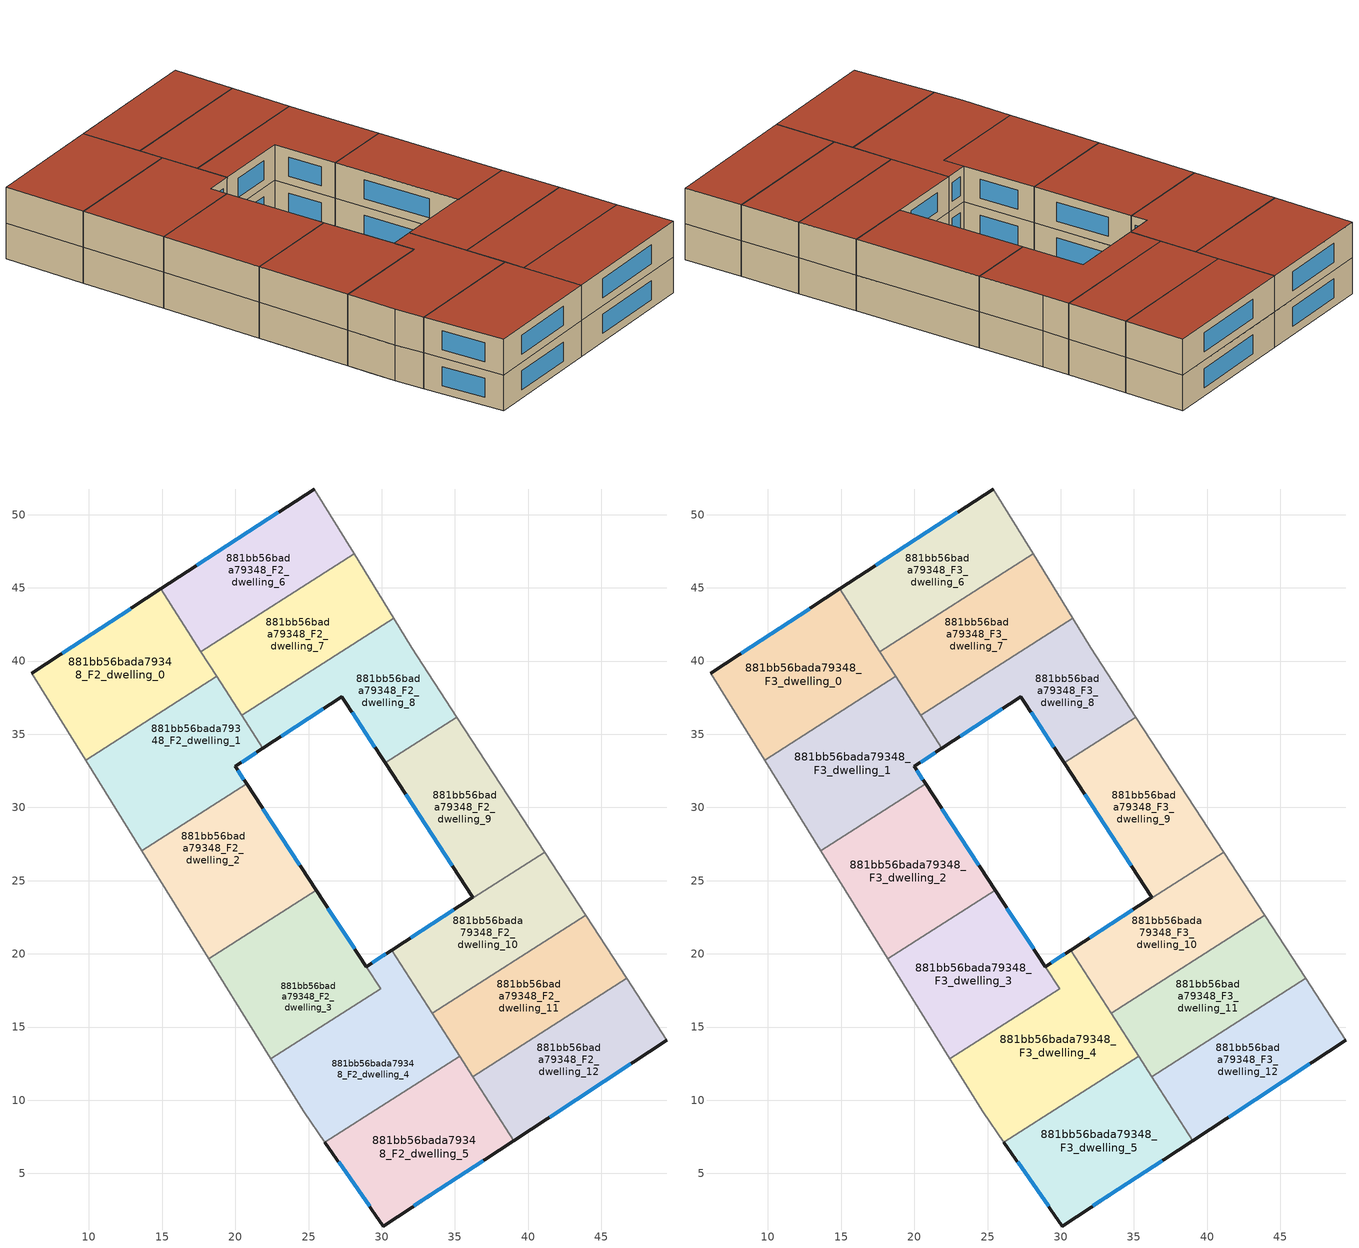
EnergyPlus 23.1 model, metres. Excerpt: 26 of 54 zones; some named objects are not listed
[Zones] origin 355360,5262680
881bb56bada79348_F2_dwelling_0
 floor to 881bb56bada79348_F1_dwelling_0 (EU_floor_Construction): 14.92,44.93 18.2,39.8 9.25,34.08 6.09,39.18 z6
 floor to 881bb56bada79348_F1_dwelling_1 (EU_floor_Construction): 18.2,39.8 18.74,38.95 9.78,33.23 9.25,34.08 z6
 wall outside (EU_wall_Construction): 14.92,44.93 6.09,39.18 z6:9
 wall to 881bb56bada79348_F2_dwelling_1 (EU_wall_Construction): 9.78,33.23 18.74,38.95 z6:9
 wall adiabatic (EU_wall_Construction): 6.09,39.18 9.78,33.23 z6:9
 wall to 881bb56bada79348_F2_dwelling_6 (EU_wall_Construction): 17.65,40.65 14.92,44.93 z6:9
 wall to 881bb56bada79348_F2_dwelling_7 (EU_wall_Construction): 18.74,38.95 17.65,40.65 z6:9
 window (EU_Window_Construction): 12.85,43.58 8.16,40.53 z6.7:8.3
881bb56bada79348_F2_dwelling_1
 floor to 881bb56bada79348_F1_dwelling_1 (EU_floor_Construction): 18.74,38.95 21.88,34.04 19.99,32.81 19.52,33.53 12.41,28.99 9.78,33.23 z6
 floor to 881bb56bada79348_F1_dwelling_2 (EU_floor_Construction): 19.52,33.53 20.77,31.61 13.62,27.04 12.41,28.99 z6
 wall outside (EU_wall_Construction): 20.77,31.61 19.99,32.81 21.88,34.04 z6:9
 wall to 881bb56bada79348_F2_dwelling_2 (EU_wall_Construction): 13.62,27.04 20.77,31.61 z6:9
 wall adiabatic (EU_wall_Construction): 9.78,33.23 13.62,27.04 z6:9
 wall to 881bb56bada79348_F2_dwelling_7 (EU_wall_Construction): 20.43,36.3 18.74,38.95 z6:9
 wall to 881bb56bada79348_F2_dwelling_8 (EU_wall_Construction): 21.88,34.04 20.43,36.3 z6:9
 window (EU_Window_Construction): 20.43,33.1 21.43,33.75 / 20.59,31.89 20.17,32.53 z6.7:8.3
881bb56bada79348_F2_dwelling_10
 floor to 881bb56bada79348_F1_dwelling_11 (EU_floor_Construction): 41.12,26.94 43.93,22.63 33.45,15.93 30.68,20.26 36.23,23.88 36.26,23.83 z6
 wall outside (EU_wall_Construction): 36.23,23.88 30.68,20.26 z6:9
 wall to 881bb56bada79348_F2_dwelling_11 (EU_wall_Construction): 33.45,15.93 43.93,22.63 z6:9
 wall to 881bb56bada79348_F2_dwelling_9 (EU_wall_Construction): 41.12,26.94 36.26,23.83 36.23,23.87 z6:9
 wall adiabatic (EU_wall_Construction): 43.93,22.63 41.12,26.94 z6:9
 wall to 881bb56bada79348_F2_dwelling_4 (EU_wall_Construction): 30.68,20.26 33.45,15.93 z6:9
 window (EU_Window_Construction): 34.93,23.03 31.99,21.11 z6.7:8.3
881bb56bada79348_F2_dwelling_11
 floor to 881bb56bada79348_F1_dwelling_12 (EU_floor_Construction): 43.93,22.63 46.72,18.33 36.22,11.61 33.45,15.93 z6
 wall to 881bb56bada79348_F2_dwelling_12 (EU_wall_Construction): 36.22,11.61 46.72,18.33 z6:9
 wall adiabatic (EU_wall_Construction): 46.72,18.33 43.93,22.63 z6:9
 wall to 881bb56bada79348_F2_dwelling_5 (EU_wall_Construction): 35.32,13.02 36.22,11.61 z6:9
 wall to 881bb56bada79348_F2_dwelling_4 (EU_wall_Construction): 33.45,15.93 35.32,13.02 z6:9
881bb56bada79348_F2_dwelling_12
 floor to 881bb56bada79348_F1_dwelling_13 (EU_floor_Construction): 46.72,18.33 49.47,14.1 39.01,7.24 36.22,11.61 z6
 wall outside (EU_wall_Construction): 39.01,7.24 49.47,14.1 z6:9
 wall adiabatic (EU_wall_Construction): 49.47,14.1 46.72,18.33 z6:9
 wall to 881bb56bada79348_F2_dwelling_5 (EU_wall_Construction): 36.22,11.61 39.01,7.24 z6:9
 window (EU_Window_Construction): 41.47,8.85 47.01,12.49 z6.7:8.3
881bb56bada79348_F2_dwelling_2
 floor to 881bb56bada79348_F1_dwelling_2 (EU_floor_Construction): 20.77,31.61 23.5,27.45 16.24,22.81 13.62,27.04 z6
 floor to 881bb56bada79348_F1_dwelling_3 (EU_floor_Construction): 23.5,27.45 25.52,24.36 18.19,19.67 16.24,22.81 z6
 wall outside (EU_wall_Construction): 25.52,24.36 20.77,31.61 z6:9
 wall to 881bb56bada79348_F2_dwelling_3 (EU_wall_Construction): 18.19,19.67 25.52,24.36 z6:9
 wall adiabatic (EU_wall_Construction): 13.62,27.04 18.19,19.67 z6:9
 window (EU_Window_Construction): 24.41,26.06 21.89,29.91 z6.7:8.3
881bb56bada79348_F2_dwelling_3
 floor to 881bb56bada79348_F1_dwelling_3 (EU_floor_Construction): 25.52,24.36 27.52,21.3 20.11,16.57 18.19,19.67 z6
 floor to 881bb56bada79348_F1_dwelling_4 (EU_floor_Construction): 27.52,21.3 29.93,17.63 22.43,12.83 20.11,16.57 z6
 wall outside (EU_wall_Construction): 28.95,19.13 25.52,24.36 z6:9
 wall adiabatic (EU_wall_Construction): 18.19,19.67 22.43,12.83 z6:9
 wall to 881bb56bada79348_F2_dwelling_4 (EU_wall_Construction): 22.43,12.83 29.93,17.63 28.95,19.13 z6:9
 window (EU_Window_Construction): 28.14,20.36 26.33,23.13 z6.7:8.3
881bb56bada79348_F2_dwelling_4
 floor to 881bb56bada79348_F1_dwelling_4 (EU_floor_Construction): 30.68,20.26 32.71,17.1 23.45,11.19 22.43,12.83 29.93,17.63 28.95,19.13 z6
 floor to 881bb56bada79348_F1_dwelling_5 (EU_floor_Construction): 32.71,17.1 35.32,13.02 26.12,7.14 24.69,9.18 23.45,11.19 z6
 wall outside (EU_wall_Construction): 30.68,20.26 28.95,19.13 z6:9
 wall to 881bb56bada79348_F2_dwelling_5 (EU_wall_Construction): 26.12,7.14 35.32,13.02 z6:9
 wall adiabatic (EU_wall_Construction): 22.43,12.83 24.69,9.18 26.12,7.14 z6:9
 window (EU_Window_Construction): 30.28,20 29.36,19.39 z6.7:8.3
881bb56bada79348_F2_dwelling_5
 floor to 881bb56bada79348_F1_dwelling_6 (EU_floor_Construction): 35.84,12.19 39.01,7.24 30.11,1.41 26.68,6.33 z6
 floor to 881bb56bada79348_F1_dwelling_5 (EU_floor_Construction): 35.32,13.02 35.84,12.19 26.68,6.33 26.12,7.14 z6
 wall outside (EU_wall_Construction): 26.12,7.14 30.11,1.41 39.01,7.24 z6:9
 window (EU_Window_Construction): 32.2,2.78 36.92,5.87 / 27.06,5.79 29.18,2.75 z6.7:8.3
881bb56bada79348_F2_dwelling_6
 floor to 881bb56bada79348_F1_dwelling_7 (EU_floor_Construction): 25.4,51.75 28.11,47.34 17.65,40.65 14.92,44.93 z6
 wall outside (EU_wall_Construction): 25.4,51.75 14.92,44.93 z6:9
 wall to 881bb56bada79348_F2_dwelling_7 (EU_wall_Construction): 17.65,40.65 28.11,47.34 z6:9
 wall adiabatic (EU_wall_Construction): 28.11,47.34 25.4,51.75 z6:9
 window (EU_Window_Construction): 22.94,50.15 17.38,46.53 z6.7:8.3
881bb56bada79348_F2_dwelling_7
 floor to 881bb56bada79348_F1_dwelling_8 (EU_floor_Construction): 28.11,47.34 30.81,42.93 20.43,36.3 17.65,40.65 z6
 wall to 881bb56bada79348_F2_dwelling_8 (EU_wall_Construction): 20.43,36.3 30.81,42.93 z6:9
 wall adiabatic (EU_wall_Construction): 30.81,42.93 28.11,47.34 z6:9
881bb56bada79348_F2_dwelling_8
 floor to 881bb56bada79348_F1_dwelling_9 (EU_floor_Construction): 32.05,40.9 35.13,36.17 30.23,33.04 27.28,37.55 21.88,34.04 20.43,36.3 30.81,42.93 z6
 wall outside (EU_wall_Construction): 21.88,34.04 27.28,37.55 30.23,33.04 z6:9
 wall adiabatic (EU_wall_Construction): 35.13,36.17 32.05,40.9 30.81,42.93 z6:9
 wall to 881bb56bada79348_F2_dwelling_9 (EU_wall_Construction): 30.23,33.04 35.13,36.17 z6:9
 window (EU_Window_Construction): 27.97,36.49 29.54,34.1 / 23.15,34.86 26.01,36.73 z6.7:8.3
881bb56bada79348_F2_dwelling_9
 floor to 881bb56bada79348_F1_dwelling_10 (EU_floor_Construction): 35.13,36.17 41.12,26.94 36.26,23.83 36.23,23.88 30.23,33.04 z6
 wall outside (EU_wall_Construction): 30.23,33.04 36.23,23.88 z6:9
 wall adiabatic (EU_wall_Construction): 41.12,26.94 35.13,36.17 z6:9
 window (EU_Window_Construction): 31.64,30.89 34.82,26.03 z6.7:8.3
881bb56bada79348_F3_dwelling_0
 floor to 881bb56bada79348_F2_dwelling_0 (EU_floor_Construction): 14.92,44.93 18.74,38.95 9.78,33.23 6.09,39.18 z9
 wall outside (EU_wall_Construction): 14.92,44.93 6.09,39.18 z9:12
 wall to 881bb56bada79348_F3_dwelling_1 (EU_wall_Construction): 9.78,33.23 18.74,38.95 z9:12
 wall adiabatic (EU_wall_Construction): 6.09,39.18 9.78,33.23 z9:12
 wall to 881bb56bada79348_F3_dwelling_6 (EU_wall_Construction): 17.65,40.65 14.92,44.93 z9:12
 wall to 881bb56bada79348_F3_dwelling_7 (EU_wall_Construction): 18.74,38.95 17.65,40.65 z9:12
 window (EU_Window_Construction): 12.85,43.58 8.16,40.53 z9.7:11.3
 roof outside (EU_roof_Construction): 18.74,38.95 14.92,44.93 6.09,39.18 9.78,33.23 z12
881bb56bada79348_F3_dwelling_1
 floor to 881bb56bada79348_F2_dwelling_1 (EU_floor_Construction): 18.74,38.95 21.88,34.04 19.99,32.81 20.77,31.61 13.62,27.04 9.78,33.23 z9
 wall outside (EU_wall_Construction): 20.77,31.61 19.99,32.81 21.88,34.04 z9:12
 wall to 881bb56bada79348_F3_dwelling_2 (EU_wall_Construction): 13.62,27.04 20.77,31.61 z9:12
 wall adiabatic (EU_wall_Construction): 9.78,33.23 13.62,27.04 z9:12
 wall to 881bb56bada79348_F3_dwelling_7 (EU_wall_Construction): 20.43,36.3 18.74,38.95 z9:12
 wall to 881bb56bada79348_F3_dwelling_8 (EU_wall_Construction): 21.88,34.04 20.43,36.3 z9:12
 window (EU_Window_Construction): 20.43,33.1 21.43,33.75 / 20.59,31.89 20.17,32.53 z9.7:11.3
 roof outside (EU_roof_Construction): 20.77,31.61 19.99,32.81 21.88,34.04 18.74,38.95 9.78,33.23 13.62,27.04 z12
881bb56bada79348_F3_dwelling_10
 floor to 881bb56bada79348_F2_dwelling_10 (EU_floor_Construction): 41.12,26.94 43.93,22.63 33.45,15.93 30.68,20.26 36.23,23.88 36.26,23.83 z9
 wall outside (EU_wall_Construction): 36.23,23.88 30.68,20.26 z9:12
 wall to 881bb56bada79348_F3_dwelling_11 (EU_wall_Construction): 33.45,15.93 43.93,22.63 z9:12
 wall to 881bb56bada79348_F3_dwelling_9 (EU_wall_Construction): 41.12,26.94 36.26,23.83 36.23,23.87 z9:12
 wall adiabatic (EU_wall_Construction): 43.93,22.63 41.12,26.94 z9:12
 wall to 881bb56bada79348_F3_dwelling_4 (EU_wall_Construction): 30.68,20.26 33.45,15.93 z9:12
 window (EU_Window_Construction): 34.93,23.03 31.99,21.11 z9.7:11.3
 roof outside (EU_roof_Construction): 43.93,22.63 41.12,26.94 36.26,23.83 36.23,23.88 30.68,20.26 33.45,15.93 z12
881bb56bada79348_F3_dwelling_11
 floor to 881bb56bada79348_F2_dwelling_11 (EU_floor_Construction): 43.93,22.63 46.72,18.33 36.22,11.61 33.45,15.93 z9
 wall to 881bb56bada79348_F3_dwelling_12 (EU_wall_Construction): 36.22,11.61 46.72,18.33 z9:12
 wall adiabatic (EU_wall_Construction): 46.72,18.33 43.93,22.63 z9:12
 wall to 881bb56bada79348_F3_dwelling_5 (EU_wall_Construction): 35.32,13.02 36.22,11.61 z9:12
 wall to 881bb56bada79348_F3_dwelling_4 (EU_wall_Construction): 33.45,15.93 35.32,13.02 z9:12
 roof outside (EU_roof_Construction): 46.72,18.33 43.93,22.63 33.45,15.93 36.22,11.61 z12
881bb56bada79348_F3_dwelling_12
 floor to 881bb56bada79348_F2_dwelling_12 (EU_floor_Construction): 46.72,18.33 49.47,14.1 39.01,7.24 36.22,11.61 z9
 wall outside (EU_wall_Construction): 39.01,7.24 49.47,14.1 z9:12
 wall adiabatic (EU_wall_Construction): 49.47,14.1 46.72,18.33 z9:12
 wall to 881bb56bada79348_F3_dwelling_5 (EU_wall_Construction): 36.22,11.61 39.01,7.24 z9:12
 window (EU_Window_Construction): 41.47,8.85 47.01,12.49 z9.7:11.3
 roof outside (EU_roof_Construction): 49.47,14.1 46.72,18.33 36.22,11.61 39.01,7.24 z12
881bb56bada79348_F3_dwelling_2
 floor to 881bb56bada79348_F2_dwelling_2 (EU_floor_Construction): 20.77,31.61 25.52,24.36 18.19,19.67 13.62,27.04 z9
 wall outside (EU_wall_Construction): 25.52,24.36 20.77,31.61 z9:12
 wall to 881bb56bada79348_F3_dwelling_3 (EU_wall_Construction): 18.19,19.67 25.52,24.36 z9:12
 wall adiabatic (EU_wall_Construction): 13.62,27.04 18.19,19.67 z9:12
 window (EU_Window_Construction): 24.41,26.06 21.89,29.91 z9.7:11.3
 roof outside (EU_roof_Construction): 25.52,24.36 20.77,31.61 13.62,27.04 18.19,19.67 z12
881bb56bada79348_F3_dwelling_3
 floor to 881bb56bada79348_F2_dwelling_3 (EU_floor_Construction): 25.52,24.36 29.93,17.63 22.43,12.83 18.19,19.67 z9
 wall outside (EU_wall_Construction): 28.95,19.13 25.52,24.36 z9:12
 wall adiabatic (EU_wall_Construction): 18.19,19.67 22.43,12.83 z9:12
 wall to 881bb56bada79348_F3_dwelling_4 (EU_wall_Construction): 22.43,12.83 29.93,17.63 28.95,19.13 z9:12
 window (EU_Window_Construction): 28.14,20.36 26.33,23.13 z9.7:11.3
 roof outside (EU_roof_Construction): 29.93,17.63 25.52,24.36 18.19,19.67 22.43,12.83 z12
881bb56bada79348_F3_dwelling_4
 floor to 881bb56bada79348_F2_dwelling_4 (EU_floor_Construction): 30.68,20.26 35.32,13.02 26.12,7.14 24.69,9.18 22.43,12.83 29.93,17.63 28.95,19.13 z9
 wall outside (EU_wall_Construction): 30.68,20.26 28.95,19.13 z9:12
 wall to 881bb56bada79348_F3_dwelling_5 (EU_wall_Construction): 26.12,7.14 35.32,13.02 z9:12
 wall adiabatic (EU_wall_Construction): 22.43,12.83 24.69,9.18 26.12,7.14 z9:12
 window (EU_Window_Construction): 30.28,20 29.36,19.39 z9.7:11.3
 roof outside (EU_roof_Construction): 35.32,13.02 30.68,20.26 28.95,19.13 29.93,17.63 22.43,12.83 24.69,9.18 26.12,7.14 z12
881bb56bada79348_F3_dwelling_5
 floor to 881bb56bada79348_F2_dwelling_5 (EU_floor_Construction): 35.32,13.02 39.01,7.24 30.11,1.41 26.12,7.14 z9
 wall outside (EU_wall_Construction): 26.12,7.14 30.11,1.41 39.01,7.24 z9:12
 window (EU_Window_Construction): 32.2,2.78 36.92,5.87 / 27.06,5.79 29.18,2.75 z9.7:11.3
 roof outside (EU_roof_Construction): 39.01,7.24 35.32,13.02 26.12,7.14 30.11,1.41 z12
881bb56bada79348_F3_dwelling_6
 floor to 881bb56bada79348_F2_dwelling_6 (EU_floor_Construction): 25.4,51.75 28.11,47.34 17.65,40.65 14.92,44.93 z9
 wall outside (EU_wall_Construction): 25.4,51.75 14.92,44.93 z9:12
 wall to 881bb56bada79348_F3_dwelling_7 (EU_wall_Construction): 17.65,40.65 28.11,47.34 z9:12
 wall adiabatic (EU_wall_Construction): 28.11,47.34 25.4,51.75 z9:12
 window (EU_Window_Construction): 22.94,50.15 17.38,46.53 z9.7:11.3
 roof outside (EU_roof_Construction): 28.11,47.34 25.4,51.75 14.92,44.93 17.65,40.65 z12
881bb56bada79348_F3_dwelling_7
 floor to 881bb56bada79348_F2_dwelling_7 (EU_floor_Construction): 28.11,47.34 30.81,42.93 20.43,36.3 17.65,40.65 z9
 wall to 881bb56bada79348_F3_dwelling_8 (EU_wall_Construction): 20.43,36.3 30.81,42.93 z9:12
 wall adiabatic (EU_wall_Construction): 30.81,42.93 28.11,47.34 z9:12
 roof outside (EU_roof_Construction): 30.81,42.93 28.11,47.34 17.65,40.65 20.43,36.3 z12
881bb56bada79348_F3_dwelling_8
 floor to 881bb56bada79348_F2_dwelling_8 (EU_floor_Construction): 32.05,40.9 35.13,36.17 30.23,33.04 27.28,37.55 21.88,34.04 20.43,36.3 30.81,42.93 z9
 wall outside (EU_wall_Construction): 21.88,34.04 27.28,37.55 30.23,33.04 z9:12
 wall adiabatic (EU_wall_Construction): 35.13,36.17 32.05,40.9 30.81,42.93 z9:12
 wall to 881bb56bada79348_F3_dwelling_9 (EU_wall_Construction): 30.23,33.04 35.13,36.17 z9:12
 window (EU_Window_Construction): 27.97,36.49 29.54,34.1 / 23.15,34.86 26.01,36.73 z9.7:11.3
 roof outside (EU_roof_Construction): 35.13,36.17 32.05,40.9 30.81,42.93 20.43,36.3 21.88,34.04 27.28,37.55 30.23,33.04 z12
881bb56bada79348_F3_dwelling_9
 floor to 881bb56bada79348_F2_dwelling_9 (EU_floor_Construction): 35.13,36.17 41.12,26.94 36.26,23.83 36.23,23.88 30.23,33.04 z9
 wall outside (EU_wall_Construction): 30.23,33.04 36.23,23.88 z9:12
 wall adiabatic (EU_wall_Construction): 41.12,26.94 35.13,36.17 z9:12
 window (EU_Window_Construction): 31.64,30.89 34.82,26.03 z9.7:11.3
 roof outside (EU_roof_Construction): 41.12,26.94 35.13,36.17 30.23,33.04 36.23,23.88 36.26,23.83 z12
[Building]
EU S2 Campaign: North Axis=0; Terrain=City; Solar Distribution=FullExterior
[Site:Location]
Budapest.Ferenc.Liszt.Intl.AP: Latitude=47.437; Longitude=19.256; Time Zone=1; Elevation=185
[SizingPeriod:WeatherFileDays]
AnnualSizingPeriod: Begin Month=1; Begin Day of Month=1; End Month=12; End Day of Month=31; Day of Week for Start Day=Monday; Use Weather File Daylight Saving Period=No; Use Weather File Rain and Snow Indicators=No
[MATERIAL]
EU_InternalMass_Material: Roughness=MediumRough; Thickness=0.1; Conductivity=1; Density=1800; Specific Heat=900; Thermal Absorptance=0.9; Solar Absorptance=0.7; Visible Absorptance=0.7
[MATERIAL:NOMASS] Roughness=MediumRough; Thermal Absorptance=0.9; Solar Absorptance=0.7; Visible Absorptance=0.7
Name | Thermal Resistance
EU_wall_NoMass | 0.832559
EU_roof_NoMass | 1.39638
EU_floor_NoMass | 0.872794
[WINDOWMATERIAL:SIMPLEGLAZINGSYSTEM]
EU_Window_SimpleGlazing: UFactor=2.79869; Solar Heat Gain Coefficient=0.75; Visible Transmittance=0.75
[CONSTRUCTION]
EU_wall_Construction: EU_wall_NoMass
EU_roof_Construction: EU_roof_NoMass
EU_floor_Construction: EU_floor_NoMass
EU_Window_Construction: EU_Window_SimpleGlazing
EU_InternalMass_Construction: EU_InternalMass_Material
[ZONE] Type=1; Multiplier=1; Ceiling Height=autocalculate; Floor Area=autocalculate; Part of Total Floor Area=Yes
Name | Volume
881bb56bada79348_F2_dwelling_0; 881bb56bada79348_F3_dwelling_0 | 223.593
881bb56bada79348_F2_dwelling_1; 881bb56bada79348_F3_dwelling_1 | 223.612
881bb56bada79348_F2_dwelling_10; 881bb56bada79348_F3_dwelling_10 | 192.069
881bb56bada79348_F2_dwelling_11; 881bb56bada79348_F3_dwelling_11 | 191.651
881bb56bada79348_F2_dwelling_12; 881bb56bada79348_F3_dwelling_12 | 191.644
881bb56bada79348_F2_dwelling_2; 881bb56bada79348_F3_dwelling_2 | 223.601
881bb56bada79348_F2_dwelling_3; 881bb56bada79348_F3_dwelling_3 | 212.444
881bb56bada79348_F2_dwelling_4; 881bb56bada79348_F3_dwelling_4 | 234.736
881bb56bada79348_F2_dwelling_5; 881bb56bada79348_F3_dwelling_5 | 223.626
881bb56bada79348_F2_dwelling_6; 881bb56bada79348_F3_dwelling_6 | 191.673
881bb56bada79348_F2_dwelling_7; 881bb56bada79348_F3_dwelling_7 | 191.653
881bb56bada79348_F2_dwelling_8; 881bb56bada79348_F3_dwelling_8 | 191.665
881bb56bada79348_F2_dwelling_9; 881bb56bada79348_F3_dwelling_9 | 191.251
[INTERNALMASS] Construction=EU_InternalMass_Construction
Name | Zone or ZoneList | Surface Area
881bb56bada79348_F2_dwelling_0_EU_InternalMass | 881bb56bada79348_F2_dwelling_0 | 74.531
881bb56bada79348_F2_dwelling_1_EU_InternalMass | 881bb56bada79348_F2_dwelling_1 | 74.5372
881bb56bada79348_F2_dwelling_2_EU_InternalMass | 881bb56bada79348_F2_dwelling_2 | 74.534
881bb56bada79348_F2_dwelling_3_EU_InternalMass | 881bb56bada79348_F2_dwelling_3 | 70.8154
881bb56bada79348_F2_dwelling_4_EU_InternalMass | 881bb56bada79348_F2_dwelling_4 | 78.2462
881bb56bada79348_F2_dwelling_5_EU_InternalMass | 881bb56bada79348_F2_dwelling_5 | 74.5419
881bb56bada79348_F2_dwelling_6_EU_InternalMass | 881bb56bada79348_F2_dwelling_6 | 63.8908
881bb56bada79348_F2_dwelling_7_EU_InternalMass | 881bb56bada79348_F2_dwelling_7 | 63.8844
881bb56bada79348_F2_dwelling_8_EU_InternalMass | 881bb56bada79348_F2_dwelling_8 | 63.8881
881bb56bada79348_F2_dwelling_9_EU_InternalMass | 881bb56bada79348_F2_dwelling_9 | 63.7519
881bb56bada79348_F2_dwelling_10_EU_InternalMass | 881bb56bada79348_F2_dwelling_10 | 64.0219
881bb56bada79348_F2_dwelling_11_EU_InternalMass | 881bb56bada79348_F2_dwelling_11 | 63.8837
881bb56bada79348_F2_dwelling_12_EU_InternalMass | 881bb56bada79348_F2_dwelling_12 | 63.8813
881bb56bada79348_F3_dwelling_0_EU_InternalMass | 881bb56bada79348_F3_dwelling_0 | 74.531
881bb56bada79348_F3_dwelling_1_EU_InternalMass | 881bb56bada79348_F3_dwelling_1 | 74.5372
881bb56bada79348_F3_dwelling_2_EU_InternalMass | 881bb56bada79348_F3_dwelling_2 | 74.534
881bb56bada79348_F3_dwelling_3_EU_InternalMass | 881bb56bada79348_F3_dwelling_3 | 70.8154
881bb56bada79348_F3_dwelling_4_EU_InternalMass | 881bb56bada79348_F3_dwelling_4 | 78.2462
881bb56bada79348_F3_dwelling_5_EU_InternalMass | 881bb56bada79348_F3_dwelling_5 | 74.5419
881bb56bada79348_F3_dwelling_6_EU_InternalMass | 881bb56bada79348_F3_dwelling_6 | 63.8908
881bb56bada79348_F3_dwelling_7_EU_InternalMass | 881bb56bada79348_F3_dwelling_7 | 63.8844
881bb56bada79348_F3_dwelling_8_EU_InternalMass | 881bb56bada79348_F3_dwelling_8 | 63.8881
881bb56bada79348_F3_dwelling_9_EU_InternalMass | 881bb56bada79348_F3_dwelling_9 | 63.7519
881bb56bada79348_F3_dwelling_10_EU_InternalMass | 881bb56bada79348_F3_dwelling_10 | 64.0219
881bb56bada79348_F3_dwelling_11_EU_InternalMass | 881bb56bada79348_F3_dwelling_11 | 63.8837
881bb56bada79348_F3_dwelling_12_EU_InternalMass | 881bb56bada79348_F3_dwelling_12 | 63.8813
[OTHEREQUIPMENT] Fuel Type=Electricity; Design Level Calculation Method=Watts/Area; Power per Zone Floor Area=1; Fraction Latent=0; Fraction Radiant=0; Fraction Lost=0; Carbon Dioxide Generation Rate=0; EndUse Subcategory=EU_Step8_InternalGains
Name | Zone or ZoneList or Space or SpaceList | Schedule
EU_Step8_InternalGain_881bb56bada79348_F2_dwelling_0_f000 | 881bb56bada79348_F2_dwelling_0 | EU_Step8_GainSchedule_881bb56bada79348_F2_dwelling_0_f000
EU_Step8_InternalGain_881bb56bada79348_F2_dwelling_1_f000 | 881bb56bada79348_F2_dwelling_1 | EU_Step8_GainSchedule_881bb56bada79348_F2_dwelling_1_f000
EU_Step8_InternalGain_881bb56bada79348_F2_dwelling_2_f000 | 881bb56bada79348_F2_dwelling_2 | EU_Step8_GainSchedule_881bb56bada79348_F2_dwelling_2_f000
EU_Step8_InternalGain_881bb56bada79348_F2_dwelling_3_f000 | 881bb56bada79348_F2_dwelling_3 | EU_Step8_GainSchedule_881bb56bada79348_F2_dwelling_3_f000
EU_Step8_InternalGain_881bb56bada79348_F2_dwelling_4_f000 | 881bb56bada79348_F2_dwelling_4 | EU_Step8_GainSchedule_881bb56bada79348_F2_dwelling_4_f000
EU_Step8_InternalGain_881bb56bada79348_F2_dwelling_5_f000 | 881bb56bada79348_F2_dwelling_5 | EU_Step8_GainSchedule_881bb56bada79348_F2_dwelling_5_f000
EU_Step8_InternalGain_881bb56bada79348_F2_dwelling_6_f000 | 881bb56bada79348_F2_dwelling_6 | EU_Step8_GainSchedule_881bb56bada79348_F2_dwelling_6_f000
EU_Step8_InternalGain_881bb56bada79348_F2_dwelling_7_f000 | 881bb56bada79348_F2_dwelling_7 | EU_Step8_GainSchedule_881bb56bada79348_F2_dwelling_7_f000
EU_Step8_InternalGain_881bb56bada79348_F2_dwelling_8_f000 | 881bb56bada79348_F2_dwelling_8 | EU_Step8_GainSchedule_881bb56bada79348_F2_dwelling_8_f000
EU_Step8_InternalGain_881bb56bada79348_F2_dwelling_9_f000 | 881bb56bada79348_F2_dwelling_9 | EU_Step8_GainSchedule_881bb56bada79348_F2_dwelling_9_f000
EU_Step8_InternalGain_881bb56bada79348_F2_dwelling_10_f000 | 881bb56bada79348_F2_dwelling_10 | EU_Step8_GainSchedule_881bb56bada79348_F2_dwelling_10_f000
EU_Step8_InternalGain_881bb56bada79348_F2_dwelling_11_f000 | 881bb56bada79348_F2_dwelling_11 | EU_Step8_GainSchedule_881bb56bada79348_F2_dwelling_11_f000
EU_Step8_InternalGain_881bb56bada79348_F2_dwelling_12_f000 | 881bb56bada79348_F2_dwelling_12 | EU_Step8_GainSchedule_881bb56bada79348_F2_dwelling_12_f000
EU_Step8_InternalGain_881bb56bada79348_F3_dwelling_0_f000 | 881bb56bada79348_F3_dwelling_0 | EU_Step8_GainSchedule_881bb56bada79348_F3_dwelling_0_f000
EU_Step8_InternalGain_881bb56bada79348_F3_dwelling_1_f000 | 881bb56bada79348_F3_dwelling_1 | EU_Step8_GainSchedule_881bb56bada79348_F3_dwelling_1_f000
EU_Step8_InternalGain_881bb56bada79348_F3_dwelling_2_f000 | 881bb56bada79348_F3_dwelling_2 | EU_Step8_GainSchedule_881bb56bada79348_F3_dwelling_2_f000
EU_Step8_InternalGain_881bb56bada79348_F3_dwelling_3_f000 | 881bb56bada79348_F3_dwelling_3 | EU_Step8_GainSchedule_881bb56bada79348_F3_dwelling_3_f000
EU_Step8_InternalGain_881bb56bada79348_F3_dwelling_4_f000 | 881bb56bada79348_F3_dwelling_4 | EU_Step8_GainSchedule_881bb56bada79348_F3_dwelling_4_f000
EU_Step8_InternalGain_881bb56bada79348_F3_dwelling_5_f000 | 881bb56bada79348_F3_dwelling_5 | EU_Step8_GainSchedule_881bb56bada79348_F3_dwelling_5_f000
EU_Step8_InternalGain_881bb56bada79348_F3_dwelling_6_f000 | 881bb56bada79348_F3_dwelling_6 | EU_Step8_GainSchedule_881bb56bada79348_F3_dwelling_6_f000
EU_Step8_InternalGain_881bb56bada79348_F3_dwelling_7_f000 | 881bb56bada79348_F3_dwelling_7 | EU_Step8_GainSchedule_881bb56bada79348_F3_dwelling_7_f000
EU_Step8_InternalGain_881bb56bada79348_F3_dwelling_8_f000 | 881bb56bada79348_F3_dwelling_8 | EU_Step8_GainSchedule_881bb56bada79348_F3_dwelling_8_f000
EU_Step8_InternalGain_881bb56bada79348_F3_dwelling_9_f000 | 881bb56bada79348_F3_dwelling_9 | EU_Step8_GainSchedule_881bb56bada79348_F3_dwelling_9_f000
EU_Step8_InternalGain_881bb56bada79348_F3_dwelling_10_f000 | 881bb56bada79348_F3_dwelling_10 | EU_Step8_GainSchedule_881bb56bada79348_F3_dwelling_10_f000
EU_Step8_InternalGain_881bb56bada79348_F3_dwelling_11_f000 | 881bb56bada79348_F3_dwelling_11 | EU_Step8_GainSchedule_881bb56bada79348_F3_dwelling_11_f000
EU_Step8_InternalGain_881bb56bada79348_F3_dwelling_12_f000 | 881bb56bada79348_F3_dwelling_12 | EU_Step8_GainSchedule_881bb56bada79348_F3_dwelling_12_f000
[ZONEVENTILATION:DESIGNFLOWRATE] Schedule=EU_AlwaysOn; Design Flow Rate Calculation Method=AirChanges/Hour; Air Changes per Hour=0.475469; Ventilation Type=Natural; Fan Pressure Rise=0; Fan Total Efficiency=1; Constant Term Coefficient=1; Temperature Term Coefficient=0; Velocity Term Coefficient=0; Velocity Squared Term Coefficient=0; Minimum Indoor Temperature=-100; Maximum Indoor Temperature=100; Delta Temperature=-100; Minimum Outdoor Temperature=-100; Maximum Outdoor Temperature=100; Maximum Wind Speed=40
Name | Zone or ZoneList or Space or SpaceList
EU_ConstantAir_881bb56bada79348_F2_dwelling_0 | 881bb56bada79348_F2_dwelling_0
EU_ConstantAir_881bb56bada79348_F2_dwelling_1 | 881bb56bada79348_F2_dwelling_1
EU_ConstantAir_881bb56bada79348_F2_dwelling_2 | 881bb56bada79348_F2_dwelling_2
EU_ConstantAir_881bb56bada79348_F2_dwelling_3 | 881bb56bada79348_F2_dwelling_3
EU_ConstantAir_881bb56bada79348_F2_dwelling_4 | 881bb56bada79348_F2_dwelling_4
EU_ConstantAir_881bb56bada79348_F2_dwelling_5 | 881bb56bada79348_F2_dwelling_5
EU_ConstantAir_881bb56bada79348_F2_dwelling_6 | 881bb56bada79348_F2_dwelling_6
EU_ConstantAir_881bb56bada79348_F2_dwelling_7 | 881bb56bada79348_F2_dwelling_7
EU_ConstantAir_881bb56bada79348_F2_dwelling_8 | 881bb56bada79348_F2_dwelling_8
EU_ConstantAir_881bb56bada79348_F2_dwelling_9 | 881bb56bada79348_F2_dwelling_9
EU_ConstantAir_881bb56bada79348_F2_dwelling_10 | 881bb56bada79348_F2_dwelling_10
EU_ConstantAir_881bb56bada79348_F2_dwelling_11 | 881bb56bada79348_F2_dwelling_11
EU_ConstantAir_881bb56bada79348_F2_dwelling_12 | 881bb56bada79348_F2_dwelling_12
EU_ConstantAir_881bb56bada79348_F3_dwelling_0 | 881bb56bada79348_F3_dwelling_0
EU_ConstantAir_881bb56bada79348_F3_dwelling_1 | 881bb56bada79348_F3_dwelling_1
EU_ConstantAir_881bb56bada79348_F3_dwelling_2 | 881bb56bada79348_F3_dwelling_2
EU_ConstantAir_881bb56bada79348_F3_dwelling_3 | 881bb56bada79348_F3_dwelling_3
EU_ConstantAir_881bb56bada79348_F3_dwelling_4 | 881bb56bada79348_F3_dwelling_4
EU_ConstantAir_881bb56bada79348_F3_dwelling_5 | 881bb56bada79348_F3_dwelling_5
EU_ConstantAir_881bb56bada79348_F3_dwelling_6 | 881bb56bada79348_F3_dwelling_6
EU_ConstantAir_881bb56bada79348_F3_dwelling_7 | 881bb56bada79348_F3_dwelling_7
EU_ConstantAir_881bb56bada79348_F3_dwelling_8 | 881bb56bada79348_F3_dwelling_8
EU_ConstantAir_881bb56bada79348_F3_dwelling_9 | 881bb56bada79348_F3_dwelling_9
EU_ConstantAir_881bb56bada79348_F3_dwelling_10 | 881bb56bada79348_F3_dwelling_10
EU_ConstantAir_881bb56bada79348_F3_dwelling_11 | 881bb56bada79348_F3_dwelling_11
EU_ConstantAir_881bb56bada79348_F3_dwelling_12 | 881bb56bada79348_F3_dwelling_12
[HVACTEMPLATE:ZONE:IDEALLOADSAIRSYSTEM] System Availability Schedule=EU_AlwaysOn; Maximum Heating Supply Air Temperature=50; Minimum Cooling Supply Air Temperature=13; Maximum Heating Supply Air Humidity Ratio=0.0156; Minimum Cooling Supply Air Humidity Ratio=0.0077; Heating Limit=NoLimit; Cooling Limit=NoLimit; Heating Availability Schedule=EU_AlwaysOn; Cooling Availability Schedule=EU_CoolingOff; Dehumidification Control Type=ConstantSensibleHeatRatio; Cooling Sensible Heat Ratio=0.7; Dehumidification Setpoint=60; Humidification Control Type=None; Humidification Setpoint=30; Outdoor Air Method=None; Outdoor Air Flow Rate per Person=0.00944; Outdoor Air Flow Rate per Zone Floor Area=0; Outdoor Air Flow Rate per Zone=0; Demand Controlled Ventilation Type=None; Outdoor Air Economizer Type=NoEconomizer; Heat Recovery Type=None; Sensible Heat Recovery Effectiveness=0.7; Latent Heat Recovery Effectiveness=0.65
Name | Template Thermostat
881bb56bada79348_F2_dwelling_0 | EU_HeatOnly_881bb56bada79348_F2_dwelling_0
881bb56bada79348_F2_dwelling_1 | EU_HeatOnly_881bb56bada79348_F2_dwelling_1
881bb56bada79348_F2_dwelling_2 | EU_HeatOnly_881bb56bada79348_F2_dwelling_2
881bb56bada79348_F2_dwelling_3 | EU_HeatOnly_881bb56bada79348_F2_dwelling_3
881bb56bada79348_F2_dwelling_4 | EU_HeatOnly_881bb56bada79348_F2_dwelling_4
881bb56bada79348_F2_dwelling_5 | EU_HeatOnly_881bb56bada79348_F2_dwelling_5
881bb56bada79348_F2_dwelling_6 | EU_HeatOnly_881bb56bada79348_F2_dwelling_6
881bb56bada79348_F2_dwelling_7 | EU_HeatOnly_881bb56bada79348_F2_dwelling_7
881bb56bada79348_F2_dwelling_8 | EU_HeatOnly_881bb56bada79348_F2_dwelling_8
881bb56bada79348_F2_dwelling_9 | EU_HeatOnly_881bb56bada79348_F2_dwelling_9
881bb56bada79348_F2_dwelling_10 | EU_HeatOnly_881bb56bada79348_F2_dwelling_10
881bb56bada79348_F2_dwelling_11 | EU_HeatOnly_881bb56bada79348_F2_dwelling_11
881bb56bada79348_F2_dwelling_12 | EU_HeatOnly_881bb56bada79348_F2_dwelling_12
881bb56bada79348_F3_dwelling_0 | EU_HeatOnly_881bb56bada79348_F3_dwelling_0
881bb56bada79348_F3_dwelling_1 | EU_HeatOnly_881bb56bada79348_F3_dwelling_1
881bb56bada79348_F3_dwelling_2 | EU_HeatOnly_881bb56bada79348_F3_dwelling_2
881bb56bada79348_F3_dwelling_3 | EU_HeatOnly_881bb56bada79348_F3_dwelling_3
881bb56bada79348_F3_dwelling_4 | EU_HeatOnly_881bb56bada79348_F3_dwelling_4
881bb56bada79348_F3_dwelling_5 | EU_HeatOnly_881bb56bada79348_F3_dwelling_5
881bb56bada79348_F3_dwelling_6 | EU_HeatOnly_881bb56bada79348_F3_dwelling_6
881bb56bada79348_F3_dwelling_7 | EU_HeatOnly_881bb56bada79348_F3_dwelling_7
881bb56bada79348_F3_dwelling_8 | EU_HeatOnly_881bb56bada79348_F3_dwelling_8
881bb56bada79348_F3_dwelling_9 | EU_HeatOnly_881bb56bada79348_F3_dwelling_9
881bb56bada79348_F3_dwelling_10 | EU_HeatOnly_881bb56bada79348_F3_dwelling_10
881bb56bada79348_F3_dwelling_11 | EU_HeatOnly_881bb56bada79348_F3_dwelling_11
881bb56bada79348_F3_dwelling_12 | EU_HeatOnly_881bb56bada79348_F3_dwelling_12
[SIZING:ZONE] Zone Cooling Design Supply Air Temperature Input Method=SupplyAirTemperature; Zone Cooling Design Supply Air Temperature=13; Zone Heating Design Supply Air Temperature Input Method=SupplyAirTemperature; Zone Heating Design Supply Air Temperature=50; Zone Cooling Design Supply Air Humidity Ratio=0.008; Zone Heating Design Supply Air Humidity Ratio=0.008; Cooling Design Air Flow Method=DesignDay; Cooling Design Air Flow Rate=0; Cooling Minimum Air Flow per Zone Floor Area=0.000762; Cooling Minimum Air Flow=0; Cooling Minimum Air Flow Fraction=0.2; Heating Design Air Flow Method=DesignDay; Heating Design Air Flow Rate=0; Heating Maximum Air Flow per Zone Floor Area=0.002032; Heating Maximum Air Flow=0.141576; Heating Maximum Air Flow Fraction=0.3; Account for Dedicated Outdoor Air System=No; Dedicated Outdoor Air System Control Strategy=NeutralSupplyAir; Dedicated Outdoor Air Low Setpoint Temperature for Design=autosize; Dedicated Outdoor Air High Setpoint Temperature for Design=autosize; Zone Load Sizing Method=Sensible Load Only No Latent Load; Zone Latent Cooling Design Supply Air Humidity Ratio Input Method=HumidityRatioDifference; Zone Cooling Design Supply Air Humidity Ratio Difference=0.005; Zone Latent Heating Design Supply Air Humidity Ratio Input Method=HumidityRatioDifference; Zone Humidification Design Supply Air Humidity Ratio Difference=0.005
881bb56bada79348_F2_dwelling_0; 881bb56bada79348_F2_dwelling_1; 881bb56bada79348_F2_dwelling_2; 881bb56bada79348_F2_dwelling_3; 881bb56bada79348_F2_dwelling_4; 881bb56bada79348_F2_dwelling_5; 881bb56bada79348_F2_dwelling_6; 881bb56bada79348_F2_dwelling_7; 881bb56bada79348_F2_dwelling_8; 881bb56bada79348_F2_dwelling_9; 881bb56bada79348_F2_dwelling_10; 881bb56bada79348_F2_dwelling_11; 881bb56bada79348_F2_dwelling_12; 881bb56bada79348_F3_dwelling_0; 881bb56bada79348_F3_dwelling_1; 881bb56bada79348_F3_dwelling_2; 881bb56bada79348_F3_dwelling_3; 881bb56bada79348_F3_dwelling_4; 881bb56bada79348_F3_dwelling_5; 881bb56bada79348_F3_dwelling_6; 881bb56bada79348_F3_dwelling_7; 881bb56bada79348_F3_dwelling_8; 881bb56bada79348_F3_dwelling_9; 881bb56bada79348_F3_dwelling_10; 881bb56bada79348_F3_dwelling_11; 881bb56bada79348_F3_dwelling_12
[SCHEDULE:CONSTANT]
Name | Hourly Value
EU_AlwaysOn | 1
EU_CoolingOff | 0
[SCHEDULE:FILE] Column Number=1; Rows to Skip at Top=0; Number of Hours of Data=8760; Column Separator=Comma; Interpolate to Timestep=No; Minutes per Item=60; Adjust Schedule for Daylight Savings=Yes
Name | File
EU_Step8_GainSchedule_881bb56bada79348_F2_dwelling_0_f000 | ../../schedules/881bb56bada79348/881bb56bada79348_F2_dwelling_0_f000_gain.csv
EU_Step8_GainSchedule_881bb56bada79348_F2_dwelling_1_f000 | ../../schedules/881bb56bada79348/881bb56bada79348_F2_dwelling_1_f000_gain.csv
EU_Step8_GainSchedule_881bb56bada79348_F2_dwelling_2_f000 | ../../schedules/881bb56bada79348/881bb56bada79348_F2_dwelling_2_f000_gain.csv
EU_Step8_GainSchedule_881bb56bada79348_F2_dwelling_3_f000 | ../../schedules/881bb56bada79348/881bb56bada79348_F2_dwelling_3_f000_gain.csv
EU_Step8_GainSchedule_881bb56bada79348_F2_dwelling_4_f000 | ../../schedules/881bb56bada79348/881bb56bada79348_F2_dwelling_4_f000_gain.csv
EU_Step8_GainSchedule_881bb56bada79348_F2_dwelling_5_f000 | ../../schedules/881bb56bada79348/881bb56bada79348_F2_dwelling_5_f000_gain.csv
EU_Step8_GainSchedule_881bb56bada79348_F2_dwelling_6_f000 | ../../schedules/881bb56bada79348/881bb56bada79348_F2_dwelling_6_f000_gain.csv
EU_Step8_GainSchedule_881bb56bada79348_F2_dwelling_7_f000 | ../../schedules/881bb56bada79348/881bb56bada79348_F2_dwelling_7_f000_gain.csv
EU_Step8_GainSchedule_881bb56bada79348_F2_dwelling_8_f000 | ../../schedules/881bb56bada79348/881bb56bada79348_F2_dwelling_8_f000_gain.csv
EU_Step8_GainSchedule_881bb56bada79348_F2_dwelling_9_f000 | ../../schedules/881bb56bada79348/881bb56bada79348_F2_dwelling_9_f000_gain.csv
EU_Step8_GainSchedule_881bb56bada79348_F2_dwelling_10_f000 | ../../schedules/881bb56bada79348/881bb56bada79348_F2_dwelling_10_f000_gain.csv
EU_Step8_GainSchedule_881bb56bada79348_F2_dwelling_11_f000 | ../../schedules/881bb56bada79348/881bb56bada79348_F2_dwelling_11_f000_gain.csv
EU_Step8_GainSchedule_881bb56bada79348_F2_dwelling_12_f000 | ../../schedules/881bb56bada79348/881bb56bada79348_F2_dwelling_12_f000_gain.csv
EU_Step8_GainSchedule_881bb56bada79348_F3_dwelling_0_f000 | ../../schedules/881bb56bada79348/881bb56bada79348_F3_dwelling_0_f000_gain.csv
EU_Step8_GainSchedule_881bb56bada79348_F3_dwelling_1_f000 | ../../schedules/881bb56bada79348/881bb56bada79348_F3_dwelling_1_f000_gain.csv
EU_Step8_GainSchedule_881bb56bada79348_F3_dwelling_2_f000 | ../../schedules/881bb56bada79348/881bb56bada79348_F3_dwelling_2_f000_gain.csv
EU_Step8_GainSchedule_881bb56bada79348_F3_dwelling_3_f000 | ../../schedules/881bb56bada79348/881bb56bada79348_F3_dwelling_3_f000_gain.csv
EU_Step8_GainSchedule_881bb56bada79348_F3_dwelling_4_f000 | ../../schedules/881bb56bada79348/881bb56bada79348_F3_dwelling_4_f000_gain.csv
EU_Step8_GainSchedule_881bb56bada79348_F3_dwelling_5_f000 | ../../schedules/881bb56bada79348/881bb56bada79348_F3_dwelling_5_f000_gain.csv
EU_Step8_GainSchedule_881bb56bada79348_F3_dwelling_6_f000 | ../../schedules/881bb56bada79348/881bb56bada79348_F3_dwelling_6_f000_gain.csv
EU_Step8_GainSchedule_881bb56bada79348_F3_dwelling_7_f000 | ../../schedules/881bb56bada79348/881bb56bada79348_F3_dwelling_7_f000_gain.csv
EU_Step8_GainSchedule_881bb56bada79348_F3_dwelling_8_f000 | ../../schedules/881bb56bada79348/881bb56bada79348_F3_dwelling_8_f000_gain.csv
EU_Step8_GainSchedule_881bb56bada79348_F3_dwelling_9_f000 | ../../schedules/881bb56bada79348/881bb56bada79348_F3_dwelling_9_f000_gain.csv
EU_Step8_GainSchedule_881bb56bada79348_F3_dwelling_10_f000 | ../../schedules/881bb56bada79348/881bb56bada79348_F3_dwelling_10_f000_gain.csv
EU_Step8_GainSchedule_881bb56bada79348_F3_dwelling_11_f000 | ../../schedules/881bb56bada79348/881bb56bada79348_F3_dwelling_11_f000_gain.csv
EU_Step8_GainSchedule_881bb56bada79348_F3_dwelling_12_f000 | ../../schedules/881bb56bada79348/881bb56bada79348_F3_dwelling_12_f000_gain.csv
